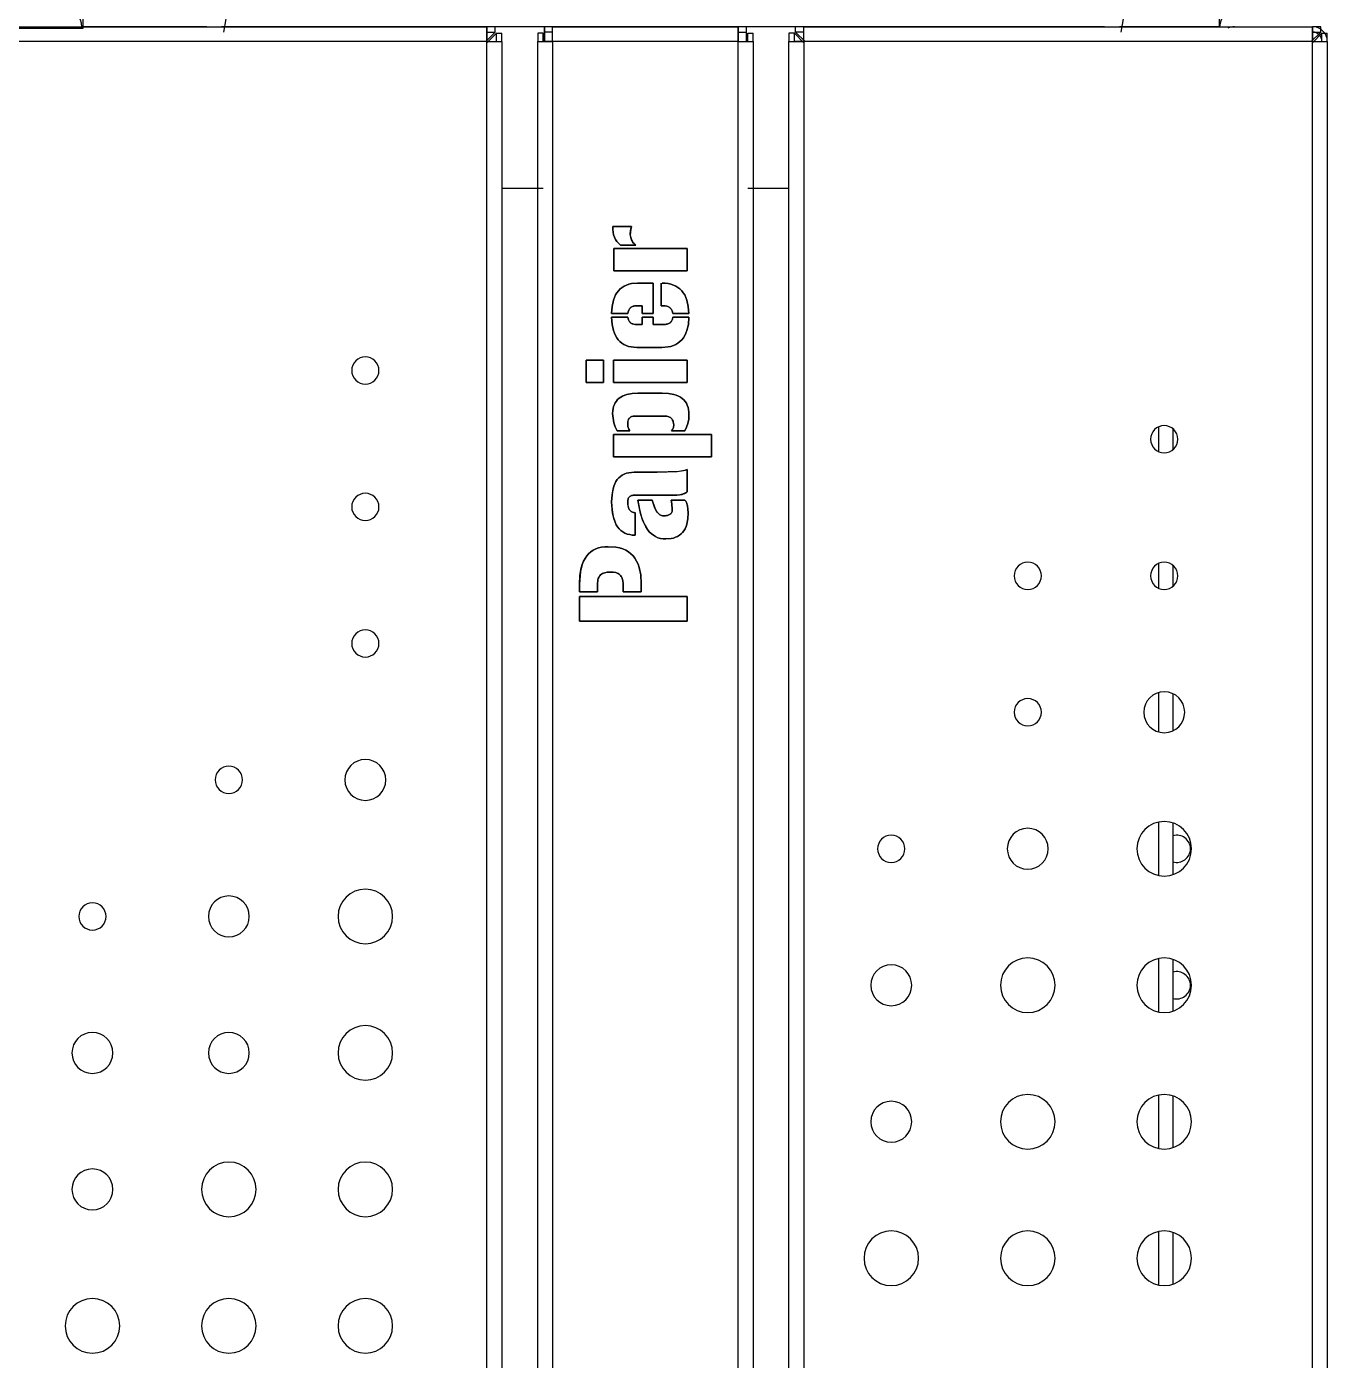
# Model space of a CAD drawing. Header units: millimetres. Extents: x 10366 to 18985, y 24538 to 29685.
# Drawn here: x 17598.2 to 17960.5, y 27730 to 28101.5 of the extents above; entities that cross this region are included whole.
import ezdxf

# ---------------------------------------------------------------- set-up
doc = ezdxf.new("R2010")
doc.units = ezdxf.units.MM
doc.header["$LTSCALE"] = 3
doc.layers.add('DomyÅ›lny', color=7, linetype='Continuous')

msp = doc.modelspace()

# ---------------------------------------------------------------- linework, layer by layer
at = {"layer": 'DomyÅ›lny'}
for p, q in [((17654.32, 28107.36), (17653.02, 28099.96)), ((17464.68, 28101.46), (17726.42, 28101.46)), ((17648.39, 28101.44), (17613.8, 28101.44)), ((17613.8, 28101.44), (17613.8, 28100.96)), ((17898.51, 28101.44), (17652.48, 28101.44)), ((17726.42, 28099.96), (17726.42, 28101.46)), ((17728.7, 28101.46), (17726.42, 28101.46)), ((17728.7, 28099.96), (17728.7, 28101.46)), ((17742.4, 28099.96), (17742.4, 28101.46)), ((17744.68, 28101.46), (17742.4, 28101.46)), ((17744.68, 28099.96), (17744.68, 28101.46)), ((17744.68, 28101.46), (17796.42, 28101.46)), ((17796.42, 28099.96), (17796.42, 28101.46)), ((17798.7, 28101.46), (17796.42, 28101.46)), ((17798.7, 28099.96), (17798.7, 28101.46)), ((17812.4, 28099.96), (17812.4, 28101.46)), ((17814.68, 28101.46), (17812.4, 28101.46)), ((17814.68, 28099.96), (17814.68, 28101.46)), ((17814.68, 28101.46), (17956.42, 28101.46)), ((17930.55, 28101.44), (17902.6, 28101.44)), ((17903.76, 28104.18), (17903.02, 28099.96)), ((17956.42, 28099.96), (17956.42, 28101.46)), ((17958.7, 28101.46), (17956.42, 28101.46)), ((17958.7, 28099.96), (17958.7, 28101.46)), ((17613.8, 28100.96), (17577.3, 28100.96)), ((17726.42, 28099.96), (17728.7, 28099.96)), ((17729.05, 28099.61), (17730.55, 28099.61)), ((17729.05, 28097.33), (17729.05, 28099.61)), ((17730.55, 28097.33), (17730.55, 28099.61)), ((17740.55, 28099.61), (17740.55, 28097.33)), ((17742.05, 28099.61), (17740.55, 28099.61)), ((17742.05, 28097.33), (17742.05, 28099.61)), ((17744.68, 28099.96), (17742.4, 28099.96)), ((17796.42, 28099.96), (17798.7, 28099.96)), ((17799.05, 28099.61), (17800.55, 28099.61)), ((17799.05, 28097.33), (17799.05, 28099.61)), ((17800.55, 28097.33), (17800.55, 28099.61)), ((17810.55, 28099.61), (17810.55, 28097.33)), ((17812.05, 28099.61), (17810.55, 28099.61)), ((17812.05, 28097.33), (17812.05, 28099.61)), ((17814.68, 28099.96), (17812.4, 28099.96)), ((17956.42, 28099.96), (17958.7, 28099.96)), ((17959.05, 28097.33), (17959.05, 28099.61)), ((17959.05, 28099.61), (17960.55, 28099.61)), ((17960.55, 28097.33), (17960.55, 28099.61)), ((17726.42, 28097.33), (17464.68, 28097.33)), ((17726.42, 27400.59), (17726.42, 28097.33)), ((17729.05, 28097.33), (17730.55, 28097.33)), ((17730.55, 28097.33), (17730.55, 27400.59)), ((17740.55, 27400.59), (17740.55, 28097.33)), ((17796.42, 28097.33), (17744.68, 28097.33)), ((17744.68, 28097.33), (17744.68, 27400.59)), ((17796.42, 27400.59), (17796.42, 28097.33)), ((17799.05, 28097.33), (17800.55, 28097.33)), ((17800.55, 28097.33), (17800.55, 27400.59)), ((17810.55, 27400.59), (17810.55, 28097.33)), ((17814.68, 28097.33), (17814.68, 27400.59)), ((17956.42, 28097.33), (17814.68, 28097.33)), ((17956.42, 27400.59), (17956.42, 28097.33)), ((17959.05, 28097.33), (17960.55, 28097.33)), ((17960.55, 28097.33), (17960.55, 27400.59)), ((17730.55, 28056.46), (17742.05, 28056.46)), ((17799.05, 28056.46), (17810.55, 28056.46)), ((17761.48, 28045.84), (17766.72, 28045.84)), ((17766.72, 28045.84), (17761.48, 28045.84)), ((17761.73, 28033.42), (17761.73, 28039.67)), ((17761.73, 28039.67), (17782.2, 28039.67)), ((17782.2, 28039.67), (17761.73, 28039.67)), ((17761.73, 28039.67), (17761.73, 28033.42)), ((17767.9, 28040.64), (17763.59, 28040.64)), ((17763.59, 28040.64), (17767.9, 28040.64)), ((17782.2, 28039.67), (17782.2, 28033.42)), ((17782.2, 28033.42), (17782.2, 28039.67)), ((17782.2, 28033.42), (17761.73, 28033.42)), ((17761.73, 28033.42), (17782.2, 28033.42)), ((17768.35, 28030.01), (17772.69, 28030.01)), ((17772.69, 28030.01), (17768.35, 28030.01)), ((17772.69, 28030.01), (17772.69, 28021.56)), ((17772.69, 28021.56), (17772.69, 28030.01)), ((17774.95, 28023.71), (17774.95, 28030.01)), ((17774.95, 28030.01), (17774.95, 28023.71)), ((17769.63, 28023.71), (17768.05, 28023.71)), ((17768.05, 28023.71), (17769.63, 28023.71)), ((17769.63, 28021.56), (17769.63, 28023.71)), ((17769.63, 28023.71), (17769.63, 28021.56)), ((17775.53, 28023.71), (17774.95, 28023.71)), ((17774.95, 28023.71), (17775.53, 28023.71)), ((17761.13, 28020.5), (17765.67, 28020.5)), ((17765.67, 28020.5), (17761.13, 28020.5)), ((17765.69, 28021.56), (17761.15, 28021.56)), ((17761.15, 28021.56), (17765.69, 28021.56)), ((17772.69, 28021.56), (17769.63, 28021.56)), ((17769.63, 28021.56), (17772.69, 28021.56)), ((17769.63, 28018.47), (17769.63, 28020.5)), ((17769.63, 28020.5), (17772.69, 28020.5)), ((17772.69, 28020.5), (17769.63, 28020.5)), ((17769.63, 28020.5), (17769.63, 28018.47)), ((17772.69, 28020.5), (17772.69, 28018.47)), ((17772.69, 28018.47), (17772.69, 28020.5)), ((17782.7, 28021.56), (17778.18, 28021.56)), ((17778.18, 28021.56), (17782.7, 28021.56)), ((17778.23, 28020.5), (17782.7, 28020.5)), ((17782.7, 28020.5), (17778.23, 28020.5)), ((17768.05, 28018.47), (17769.63, 28018.47)), ((17769.63, 28018.47), (17768.05, 28018.47)), ((17772.69, 28018.47), (17775.55, 28018.47)), ((17775.55, 28018.47), (17772.69, 28018.47)), ((17775.15, 28012.1), (17768.2, 28012.1)), ((17768.2, 28012.1), (17775.15, 28012.1)), ((17754.03, 28002.34), (17754.03, 28008.59)), ((17754.03, 28008.59), (17758.87, 28008.59)), ((17758.87, 28008.59), (17754.03, 28008.59)), ((17754.03, 28008.59), (17754.03, 28002.34)), ((17758.87, 28008.59), (17758.87, 28002.34)), ((17758.87, 28002.34), (17758.87, 28008.59)), ((17761.7, 28002.34), (17761.7, 28008.54)), ((17761.7, 28008.54), (17782.2, 28008.54)), ((17782.2, 28008.54), (17761.7, 28008.54)), ((17761.7, 28008.54), (17761.7, 28002.34)), ((17782.2, 28008.54), (17782.2, 28002.34)), ((17782.2, 28002.34), (17782.2, 28008.54)), ((17758.87, 28002.34), (17754.03, 28002.34)), ((17754.03, 28002.34), (17758.87, 28002.34)), ((17782.2, 28002.34), (17761.7, 28002.34)), ((17761.7, 28002.34), (17782.2, 28002.34)), ((17775.2, 27999.36), (17768.45, 27999.36)), ((17768.45, 27999.36), (17775.2, 27999.36)), ((17767.57, 27992.99), (17775.58, 27992.99)), ((17775.58, 27992.99), (17767.57, 27992.99)), ((17913.56, 27983.05), (17913.56, 27989.99)), ((17761.7, 27981.62), (17761.7, 27987.87)), ((17761.7, 27987.87), (17788.97, 27987.87)), ((17788.97, 27987.87), (17761.7, 27987.87)), ((17761.7, 27987.87), (17761.7, 27981.62)), ((17766.22, 27988.92), (17762.68, 27988.92)), ((17762.68, 27988.92), (17766.22, 27988.92)), ((17777.86, 27988.92), (17781.52, 27988.92)), ((17781.52, 27988.92), (17777.86, 27988.92)), ((17788.97, 27987.87), (17788.97, 27981.62)), ((17788.97, 27981.62), (17788.97, 27987.87)), ((17917.55, 27989.43), (17917.55, 27983.61)), ((17788.97, 27981.62), (17761.7, 27981.62)), ((17761.7, 27981.62), (17788.97, 27981.62)), ((17767.4, 27977.33), (17773.85, 27977.33)), ((17773.85, 27977.33), (17767.4, 27977.33)), ((17782.2, 27978.14), (17782.2, 27971.87)), ((17782.2, 27971.87), (17782.2, 27978.14)), ((17779.29, 27970.96), (17767.62, 27970.96)), ((17767.62, 27970.96), (17779.29, 27970.96)), ((17768.48, 27969.61), (17772.44, 27969.61)), ((17772.44, 27969.61), (17768.48, 27969.61)), ((17777.73, 27969.61), (17781.57, 27969.61)), ((17781.57, 27969.61), (17777.73, 27969.61)), ((17767.7, 27966.07), (17767.7, 27959.83)), ((17767.7, 27959.83), (17767.7, 27966.07)), ((17913.56, 27945.02), (17913.56, 27951.97)), ((17917.55, 27951.41), (17917.55, 27945.58)), ((17752.2, 27944), (17752.2, 27946.13)), ((17752.2, 27946.13), (17752.2, 27944)), ((17757.21, 27946.31), (17757.21, 27944)), ((17757.21, 27944), (17757.21, 27946.31)), ((17764.36, 27944), (17764.36, 27946.36)), ((17764.36, 27946.36), (17764.36, 27944)), ((17769.38, 27946.33), (17769.38, 27944)), ((17769.38, 27944), (17769.38, 27946.33)), ((17757.21, 27944), (17752.2, 27944)), ((17752.2, 27944), (17757.21, 27944)), ((17752.2, 27935.85), (17752.2, 27942.72)), ((17752.2, 27942.72), (17782.2, 27942.72)), ((17782.2, 27942.72), (17752.2, 27942.72)), ((17752.2, 27942.72), (17752.2, 27935.85)), ((17769.38, 27944), (17764.36, 27944)), ((17764.36, 27944), (17769.38, 27944)), ((17782.2, 27942.72), (17782.2, 27935.85)), ((17782.2, 27935.85), (17782.2, 27942.72)), ((17782.2, 27935.85), (17752.2, 27935.85)), ((17752.2, 27935.85), (17782.2, 27935.85)), ((17913.56, 27904.99), (17913.56, 27915.96)), ((17917.55, 27915.63), (17917.55, 27905.32)), ((17913.56, 27865.01), (17913.56, 27879.9)), ((17917.55, 27879.65), (17917.55, 27865.25)), ((17913.56, 27826.98), (17913.56, 27841.88)), ((17917.55, 27841.63), (17917.55, 27827.23)), ((17913.56, 27788.96), (17913.56, 27803.85)), ((17917.55, 27803.61), (17917.55, 27789.21)), ((17913.56, 27750.94), (17913.56, 27765.83)), ((17917.55, 27765.59), (17917.55, 27751.18))]:
    msp.add_line(p, q, dxfattribs=at)
for points in [[(17613.8, 28106.46, 0), (17613.8, 28106.46, 0), (17613.8, 28106.46, 0), (17613.8, 28106.46, 0), (17613.8, 28106.46, 0), (17613.8, 28106.46, 0), (17613.8, 28106.46, 0), (17613.8, 28106.46, 0), (17613.8, 28106.46, 0), (17613.8, 28106.46, 0), (17613.8, 28106.46, 0), (17613.8, 28106.46, 0), (17613.8, 28106.46, 0), (17613.8, 28106.46, 0), (17613.8, 28106.43, 0), (17613.8, 28106.32, 0), (17613.8, 28105.85, 0), (17613.8, 28101.44, 0)], [(17930.55, 28101.44, 0), (17930.55, 28106.46, 0)], [(17726.42, 28101.46, 0), (17726.42, 28101.46, 0), (17726.42, 28101.46, 0), (17726.42, 28101.46, 0), (17726.42, 28101.46, 0), (17726.42, 28101.46, 0), (17726.42, 28101.46, 0), (17726.42, 28101.46, 0), (17726.42, 28101.46, 0), (17726.42, 28101.46, 0), (17726.42, 28101.46, 0), (17726.42, 28101.46, 0), (17726.42, 28101.46, 0), (17726.42, 28101.46, 0), (17726.42, 28101.43, 0), (17726.42, 28101.33, 0), (17726.42, 28100.29, 0), (17726.42, 28097.33, 0)], [(17742.4, 28101.46, 0), (17742.4, 28101.46, 0), (17742.4, 28101.46, 0), (17742.4, 28101.46, 0), (17742.4, 28101.46, 0), (17742.4, 28101.46, 0), (17742.4, 28101.46, 0), (17742.4, 28101.46, 0), (17742.4, 28101.46, 0), (17742.4, 28101.46, 0), (17742.4, 28101.46, 0), (17742.4, 28101.46, 0), (17742.4, 28101.46, 0), (17742.4, 28101.46, 0), (17742.4, 28101.44, 0), (17742.4, 28101.34, 0), (17742.4, 28100.95, 0), (17742.4, 28097.33, 0)], [(17744.68, 28097.33, 0), (17744.68, 28101.46, 0)], [(17796.42, 28101.46, 0), (17796.42, 28101.46, 0), (17796.42, 28101.46, 0), (17796.42, 28101.46, 0), (17796.42, 28101.46, 0), (17796.42, 28101.46, 0), (17796.42, 28101.46, 0), (17796.42, 28101.46, 0), (17796.42, 28101.46, 0), (17796.42, 28101.46, 0), (17796.42, 28101.46, 0), (17796.42, 28101.46, 0), (17796.42, 28101.46, 0), (17796.42, 28101.46, 0), (17796.42, 28101.43, 0), (17796.42, 28101.33, 0), (17796.42, 28100.29, 0), (17796.42, 28097.33, 0)], [(17798.7, 28097.33, 0), (17798.7, 28101.46, 0)], [(17814.68, 28097.33, 0), (17814.68, 28101.46, 0)], [(17956.42, 28101.46, 0), (17956.42, 28101.46, 0), (17956.42, 28101.46, 0), (17956.42, 28101.46, 0), (17956.42, 28101.46, 0), (17956.42, 28101.46, 0), (17956.42, 28101.46, 0), (17956.42, 28101.46, 0), (17956.42, 28101.46, 0), (17956.42, 28101.46, 0), (17956.42, 28101.46, 0), (17956.42, 28101.46, 0), (17956.42, 28101.46, 0), (17956.42, 28101.46, 0), (17956.42, 28101.43, 0), (17956.42, 28101.33, 0), (17956.42, 28100.29, 0), (17956.42, 28097.33, 0)], [(17726.07, 28097.33, 0), (17728.7, 28099.96, 0)], [(17726.42, 28097.33, 0), (17726.42, 28099.96, 0)], [(17726.42, 28096.98, 0), (17729.05, 28099.61, 0)], [(17742.4, 28097.33, 0), (17742.4, 28099.96, 0)], [(17744.68, 28097.33, 0), (17744.68, 28099.96, 0)], [(17796.42, 28097.33, 0), (17796.42, 28099.96, 0)], [(17798.7, 28097.33, 0), (17798.7, 28099.96, 0)], [(17814.68, 28096.98, 0), (17812.05, 28099.61, 0)], [(17815.03, 28097.33, 0), (17812.4, 28099.96, 0)], [(17814.68, 28097.33, 0), (17814.68, 28099.96, 0)], [(17956.07, 28097.33, 0), (17958.7, 28099.96, 0)], [(17956.42, 28097.33, 0), (17956.42, 28099.96, 0)], [(17956.42, 28096.98, 0), (17959.05, 28099.61, 0)], [(17956.42, 28096.98, 0), (17959.05, 28099.61, 0)], [(17726.42, 28097.33, 0), (17730.55, 28097.33, 0)], [(17726.42, 28097.33, 0), (17729.05, 28097.33, 0)], [(17740.55, 28097.33, 0), (17740.55, 28097.33, 0), (17740.55, 28097.33, 0), (17740.55, 28097.33, 0), (17740.55, 28097.33, 0), (17740.55, 28097.33, 0), (17740.55, 28097.33, 0), (17740.55, 28097.33, 0), (17740.55, 28097.33, 0), (17740.55, 28097.33, 0), (17740.55, 28097.33, 0), (17740.55, 28097.33, 0), (17740.56, 28097.33, 0), (17740.58, 28097.33, 0), (17740.67, 28097.33, 0), (17741.06, 28097.33, 0), (17744.68, 28097.33, 0)], [(17744.68, 28097.33, 0), (17742.05, 28097.33, 0)], [(17796.42, 28097.33, 0), (17800.55, 28097.33, 0)], [(17796.42, 28097.33, 0), (17799.05, 28097.33, 0)], [(17810.55, 28097.33, 0), (17810.55, 28097.33, 0), (17810.55, 28097.33, 0), (17810.55, 28097.33, 0), (17810.55, 28097.33, 0), (17810.55, 28097.33, 0), (17810.55, 28097.33, 0), (17810.55, 28097.33, 0), (17810.55, 28097.33, 0), (17810.55, 28097.33, 0), (17810.55, 28097.33, 0), (17810.55, 28097.33, 0), (17810.56, 28097.33, 0), (17810.58, 28097.33, 0), (17810.67, 28097.33, 0), (17811.06, 28097.33, 0), (17814.68, 28097.33, 0)], [(17814.68, 28097.33, 0), (17812.05, 28097.33, 0)], [(17956.42, 28097.33, 0), (17960.55, 28097.33, 0)], [(17956.42, 28097.33, 0), (17959.05, 28097.33, 0)], [(17763.59, 28040.64, 0), (17763.06, 28041.11, 0), (17762.61, 28041.63, 0), (17762.23, 28042.2, 0), (17761.93, 28042.82, 0), (17761.7, 28043.5, 0), (17761.55, 28044.22, 0), (17761.48, 28045, 0), (17761.48, 28045.84, 0)], [(17761.48, 28045.84, 0), (17761.48, 28045, 0), (17761.55, 28044.22, 0), (17761.7, 28043.5, 0), (17761.93, 28042.82, 0), (17762.23, 28042.2, 0), (17762.61, 28041.63, 0), (17763.06, 28041.11, 0), (17763.59, 28040.64, 0)], [(17767.9, 28040.64, 0), (17767.64, 28040.84, 0), (17767.41, 28041.05, 0), (17767.19, 28041.28, 0), (17767, 28041.53, 0), (17766.84, 28041.8, 0), (17766.69, 28042.09, 0), (17766.47, 28042.73, 0), (17766.4, 28043.07, 0), (17766.34, 28043.8, 0), (17766.4, 28044.58, 0), (17766.53, 28045.19, 0), (17766.72, 28045.84, 0)], [(17766.72, 28045.84, 0), (17766.48, 28044.98, 0), (17766.36, 28044.18, 0), (17766.35, 28043.43, 0), (17766.4, 28043.07, 0), (17766.47, 28042.73, 0), (17766.69, 28042.09, 0), (17766.84, 28041.8, 0), (17767, 28041.53, 0), (17767.19, 28041.28, 0), (17767.41, 28041.05, 0), (17767.64, 28040.84, 0), (17767.9, 28040.64, 0)], [(17761.15, 28021.56, 0), (17761.31, 28023.54, 0), (17761.68, 28025.26, 0), (17761.94, 28026.02, 0), (17762.26, 28026.72, 0), (17762.63, 28027.35, 0), (17763.05, 28027.91, 0), (17763.53, 28028.4, 0), (17764.06, 28028.83, 0), (17764.64, 28029.19, 0), (17765.28, 28029.49, 0), (17765.97, 28029.72, 0), (17766.71, 28029.88, 0), (17767.5, 28029.98, 0), (17768.35, 28030.01, 0)], [(17768.35, 28030.01, 0), (17766.71, 28029.88, 0), (17765.97, 28029.72, 0), (17765.28, 28029.49, 0), (17764.64, 28029.19, 0), (17764.06, 28028.83, 0), (17763.53, 28028.4, 0), (17763.05, 28027.91, 0), (17762.63, 28027.35, 0), (17762.26, 28026.72, 0), (17761.94, 28026.02, 0), (17761.68, 28025.26, 0), (17761.31, 28023.54, 0), (17761.15, 28021.56, 0)], [(17775.22, 28030.01, 0), (17776.91, 28029.89, 0), (17777.67, 28029.73, 0), (17778.37, 28029.5, 0), (17779.03, 28029.21, 0), (17779.63, 28028.84, 0), (17780.17, 28028.42, 0), (17780.67, 28027.92, 0), (17781.11, 28027.36, 0), (17781.5, 28026.73, 0), (17781.83, 28026.04, 0), (17782.11, 28025.27, 0), (17782.51, 28023.55, 0), (17782.7, 28021.56, 0)], [(17782.7, 28021.56, 0), (17782.51, 28023.55, 0), (17782.11, 28025.27, 0), (17781.83, 28026.04, 0), (17781.5, 28026.73, 0), (17781.11, 28027.36, 0), (17780.67, 28027.92, 0), (17780.17, 28028.42, 0), (17779.63, 28028.84, 0), (17779.03, 28029.21, 0), (17778.37, 28029.5, 0), (17777.67, 28029.73, 0), (17776.91, 28029.89, 0), (17776.09, 28029.98, 0), (17775.22, 28030.01, 0)], [(17768.05, 28023.71, 0), (17767.55, 28023.69, 0), (17767.33, 28023.65, 0), (17767.11, 28023.6, 0), (17766.92, 28023.52, 0), (17766.73, 28023.43, 0), (17766.56, 28023.32, 0), (17766.41, 28023.2, 0), (17766.27, 28023.06, 0), (17766.14, 28022.89, 0), (17766.03, 28022.72, 0), (17765.93, 28022.52, 0), (17765.78, 28022.07, 0), (17765.69, 28021.56, 0)], [(17765.69, 28021.56, 0), (17765.78, 28022.07, 0), (17765.93, 28022.52, 0), (17766.03, 28022.72, 0), (17766.14, 28022.89, 0), (17766.27, 28023.06, 0), (17766.41, 28023.2, 0), (17766.56, 28023.32, 0), (17766.73, 28023.43, 0), (17766.92, 28023.52, 0), (17767.11, 28023.6, 0), (17767.33, 28023.65, 0), (17767.55, 28023.69, 0), (17768.05, 28023.71, 0)], [(17778.18, 28021.56, 0), (17778.07, 28022.06, 0), (17777.99, 28022.29, 0), (17777.9, 28022.5, 0), (17777.78, 28022.69, 0), (17777.66, 28022.87, 0), (17777.52, 28023.03, 0), (17777.36, 28023.17, 0), (17777.18, 28023.3, 0), (17776.99, 28023.41, 0), (17776.79, 28023.5, 0), (17776.57, 28023.58, 0), (17776.08, 28023.68, 0), (17775.53, 28023.71, 0)], [(17775.53, 28023.71, 0), (17776.08, 28023.68, 0), (17776.57, 28023.58, 0), (17776.79, 28023.5, 0), (17776.99, 28023.41, 0), (17777.18, 28023.3, 0), (17777.36, 28023.17, 0), (17777.52, 28023.03, 0), (17777.66, 28022.87, 0), (17777.78, 28022.69, 0), (17777.9, 28022.5, 0), (17777.99, 28022.29, 0), (17778.07, 28022.06, 0), (17778.18, 28021.56, 0)], [(17768.2, 28012.1, 0), (17766.59, 28012.24, 0), (17765.86, 28012.41, 0), (17765.18, 28012.64, 0), (17764.56, 28012.94, 0), (17763.98, 28013.3, 0), (17763.46, 28013.73, 0), (17763, 28014.23, 0), (17762.58, 28014.78, 0), (17762.22, 28015.41, 0), (17761.9, 28016.09, 0), (17761.65, 28016.84, 0), (17761.28, 28018.54, 0), (17761.13, 28020.5, 0)], [(17761.13, 28020.5, 0), (17761.28, 28018.54, 0), (17761.65, 28016.84, 0), (17761.9, 28016.09, 0), (17762.22, 28015.41, 0), (17762.58, 28014.78, 0), (17763, 28014.23, 0), (17763.46, 28013.73, 0), (17763.98, 28013.3, 0), (17764.56, 28012.94, 0), (17765.18, 28012.64, 0), (17765.86, 28012.41, 0), (17766.59, 28012.24, 0), (17767.37, 28012.14, 0), (17768.2, 28012.1, 0)], [(17765.67, 28020.5, 0), (17765.75, 28020.05, 0), (17765.82, 28019.84, 0), (17765.9, 28019.65, 0), (17766, 28019.47, 0), (17766.11, 28019.31, 0), (17766.24, 28019.16, 0), (17766.38, 28019.03, 0), (17766.53, 28018.91, 0), (17766.7, 28018.8, 0), (17766.89, 28018.71, 0), (17767.31, 28018.57, 0), (17767.66, 28018.51, 0), (17768.05, 28018.47, 0)], [(17768.05, 28018.47, 0), (17767.54, 28018.52, 0), (17767.09, 28018.64, 0), (17766.89, 28018.71, 0), (17766.7, 28018.8, 0), (17766.53, 28018.91, 0), (17766.38, 28019.03, 0), (17766.24, 28019.16, 0), (17766.11, 28019.31, 0), (17766, 28019.47, 0), (17765.9, 28019.65, 0), (17765.82, 28019.84, 0), (17765.75, 28020.05, 0), (17765.67, 28020.5, 0)], [(17782.7, 28020.5, 0), (17782.53, 28018.54, 0), (17782.13, 28016.84, 0), (17781.85, 28016.08, 0), (17781.52, 28015.39, 0), (17781.13, 28014.77, 0), (17780.69, 28014.21, 0), (17780.19, 28013.72, 0), (17779.63, 28013.29, 0), (17779.02, 28012.93, 0), (17778.36, 28012.63, 0), (17777.64, 28012.4, 0), (17776.86, 28012.24, 0), (17775.15, 28012.1, 0)], [(17775.15, 28012.1, 0), (17776.86, 28012.24, 0), (17777.64, 28012.4, 0), (17778.36, 28012.63, 0), (17779.02, 28012.93, 0), (17779.63, 28013.29, 0), (17780.19, 28013.72, 0), (17780.69, 28014.21, 0), (17781.13, 28014.77, 0), (17781.52, 28015.39, 0), (17781.85, 28016.08, 0), (17782.13, 28016.84, 0), (17782.53, 28018.54, 0), (17782.7, 28020.5, 0)], [(17775.55, 28018.47, 0), (17776.11, 28018.51, 0), (17776.61, 28018.61, 0), (17776.84, 28018.68, 0), (17777.05, 28018.77, 0), (17777.24, 28018.87, 0), (17777.41, 28018.99, 0), (17777.57, 28019.13, 0), (17777.72, 28019.28, 0), (17777.84, 28019.44, 0), (17777.95, 28019.62, 0), (17778.05, 28019.82, 0), (17778.13, 28020.03, 0), (17778.23, 28020.5, 0)], [(17778.23, 28020.5, 0), (17778.13, 28020.03, 0), (17778.05, 28019.82, 0), (17777.95, 28019.62, 0), (17777.84, 28019.44, 0), (17777.72, 28019.28, 0), (17777.57, 28019.13, 0), (17777.41, 28018.99, 0), (17777.24, 28018.87, 0), (17777.05, 28018.77, 0), (17776.84, 28018.68, 0), (17776.37, 28018.55, 0), (17775.98, 28018.49, 0), (17775.55, 28018.47, 0)], [(17768.45, 27999.36, 0), (17766.83, 27999.27, 0), (17765.42, 27999.02, 0), (17764.79, 27998.82, 0), (17764.22, 27998.58, 0), (17763.7, 27998.29, 0), (17763.23, 27997.96, 0), (17762.82, 27997.59, 0), (17762.46, 27997.17, 0), (17762.16, 27996.71, 0), (17761.91, 27996.21, 0), (17761.71, 27995.66, 0), (17761.56, 27995.06, 0), (17761.47, 27994.42, 0), (17761.43, 27993.74, 0)], [(17761.43, 27993.74, 0), (17761.56, 27995.06, 0), (17761.71, 27995.66, 0), (17761.91, 27996.21, 0), (17762.16, 27996.71, 0), (17762.46, 27997.17, 0), (17762.82, 27997.59, 0), (17763.23, 27997.96, 0), (17763.7, 27998.29, 0), (17764.22, 27998.58, 0), (17764.79, 27998.82, 0), (17765.42, 27999.02, 0), (17766.83, 27999.27, 0), (17768.45, 27999.36, 0)], [(17782.67, 27993.36, 0), (17782.65, 27994.09, 0), (17782.57, 27994.78, 0), (17782.43, 27995.41, 0), (17782.23, 27996, 0), (17781.97, 27996.54, 0), (17781.65, 27997.04, 0), (17781.27, 27997.48, 0), (17780.83, 27997.88, 0), (17780.33, 27998.23, 0), (17779.78, 27998.54, 0), (17779.16, 27998.79, 0), (17778.49, 27999, 0), (17776.96, 27999.27, 0), (17775.2, 27999.36, 0)], [(17775.2, 27999.36, 0), (17776.96, 27999.27, 0), (17778.49, 27999, 0), (17779.16, 27998.79, 0), (17779.78, 27998.54, 0), (17780.33, 27998.23, 0), (17780.83, 27997.88, 0), (17781.27, 27997.48, 0), (17781.65, 27997.04, 0), (17781.97, 27996.54, 0), (17782.23, 27996, 0), (17782.43, 27995.41, 0), (17782.57, 27994.78, 0), (17782.65, 27994.09, 0), (17782.67, 27993.36, 0)], [(17761.43, 27993.74, 0), (17761.53, 27992.39, 0), (17761.77, 27991.14, 0), (17762.15, 27989.99, 0), (17762.68, 27988.92, 0)], [(17762.68, 27988.92, 0), (17762.15, 27989.99, 0), (17761.77, 27991.14, 0), (17761.53, 27992.39, 0), (17761.43, 27993.74, 0)], [(17765.62, 27990.8, 0), (17765.64, 27991.3, 0), (17765.73, 27991.74, 0), (17765.8, 27991.93, 0), (17765.88, 27992.11, 0), (17765.98, 27992.27, 0), (17766.09, 27992.42, 0), (17766.22, 27992.54, 0), (17766.37, 27992.66, 0), (17766.53, 27992.75, 0), (17766.71, 27992.83, 0), (17766.9, 27992.89, 0), (17767.11, 27992.94, 0), (17767.57, 27992.99, 0)], [(17767.57, 27992.99, 0), (17767.11, 27992.94, 0), (17766.9, 27992.89, 0), (17766.71, 27992.83, 0), (17766.53, 27992.75, 0), (17766.37, 27992.66, 0), (17766.22, 27992.54, 0), (17766.09, 27992.42, 0), (17765.98, 27992.27, 0), (17765.88, 27992.11, 0), (17765.8, 27991.93, 0), (17765.73, 27991.74, 0), (17765.68, 27991.53, 0), (17765.64, 27991.3, 0), (17765.62, 27990.8, 0)], [(17766.22, 27988.92, 0), (17765.94, 27989.36, 0), (17765.83, 27989.59, 0), (17765.74, 27989.82, 0), (17765.68, 27990.06, 0), (17765.64, 27990.3, 0), (17765.62, 27990.55, 0), (17765.62, 27990.8, 0)], [(17765.62, 27990.8, 0), (17765.62, 27990.55, 0), (17765.64, 27990.3, 0), (17765.68, 27990.06, 0), (17765.74, 27989.82, 0), (17765.83, 27989.59, 0), (17765.94, 27989.36, 0), (17766.22, 27988.92, 0)], [(17775.58, 27992.99, 0), (17776.24, 27992.98, 0), (17776.54, 27992.94, 0), (17776.82, 27992.88, 0), (17777.07, 27992.8, 0), (17777.31, 27992.7, 0), (17777.52, 27992.57, 0), (17777.71, 27992.42, 0), (17777.88, 27992.25, 0), (17778.02, 27992.06, 0), (17778.15, 27991.84, 0), (17778.25, 27991.6, 0), (17778.33, 27991.34, 0), (17778.39, 27991.06, 0), (17778.44, 27990.43, 0)], [(17778.44, 27990.43, 0), (17778.39, 27991.06, 0), (17778.33, 27991.34, 0), (17778.25, 27991.6, 0), (17778.15, 27991.84, 0), (17778.02, 27992.06, 0), (17777.88, 27992.25, 0), (17777.71, 27992.42, 0), (17777.52, 27992.57, 0), (17777.31, 27992.7, 0), (17777.07, 27992.8, 0), (17776.82, 27992.88, 0), (17776.54, 27992.94, 0), (17776.24, 27992.98, 0), (17775.58, 27992.99, 0)], [(17778.44, 27990.43, 0), (17778.43, 27990.23, 0), (17778.4, 27990.04, 0), (17778.35, 27989.85, 0), (17778.29, 27989.66, 0), (17778.11, 27989.29, 0), (17777.86, 27988.92, 0)], [(17777.86, 27988.92, 0), (17778.11, 27989.29, 0), (17778.29, 27989.66, 0), (17778.35, 27989.85, 0), (17778.4, 27990.04, 0), (17778.43, 27990.23, 0), (17778.44, 27990.43, 0)], [(17781.52, 27988.92, 0), (17782.03, 27989.88, 0), (17782.4, 27990.94, 0), (17782.61, 27992.1, 0), (17782.67, 27993.36, 0)], [(17782.67, 27993.36, 0), (17782.61, 27992.1, 0), (17782.4, 27990.94, 0), (17782.03, 27989.88, 0), (17781.52, 27988.92, 0)], [(17761.15, 27969.06, 0), (17761.26, 27971.01, 0), (17761.55, 27972.71, 0), (17761.77, 27973.45, 0), (17762.04, 27974.14, 0), (17762.36, 27974.75, 0), (17762.73, 27975.3, 0), (17763.14, 27975.79, 0), (17763.6, 27976.2, 0), (17764.12, 27976.56, 0), (17764.68, 27976.84, 0), (17765.28, 27977.07, 0), (17765.94, 27977.22, 0), (17766.65, 27977.31, 0), (17767.4, 27977.33, 0)], [(17767.4, 27977.33, 0), (17766.65, 27977.31, 0), (17765.94, 27977.22, 0), (17765.28, 27977.07, 0), (17764.68, 27976.84, 0), (17764.12, 27976.56, 0), (17763.6, 27976.2, 0), (17763.14, 27975.79, 0), (17762.73, 27975.3, 0), (17762.36, 27974.75, 0), (17762.04, 27974.14, 0), (17761.77, 27973.45, 0), (17761.38, 27971.89, 0), (17761.15, 27969.06, 0)], [(17773.85, 27977.33, 0), (17779.39, 27977.53, 0), (17781.14, 27977.79, 0), (17781.75, 27977.95, 0), (17782, 27978.04, 0), (17782.2, 27978.14, 0)], [(17782.2, 27978.14, 0), (17782, 27978.04, 0), (17781.47, 27977.86, 0), (17779.9, 27977.59, 0), (17773.85, 27977.33, 0)], [(17782.2, 27971.87, 0), (17781.56, 27971.47, 0), (17780.87, 27971.19, 0), (17780.11, 27971.02, 0), (17779.29, 27970.96, 0)], [(17779.29, 27970.96, 0), (17780.06, 27971.01, 0), (17780.82, 27971.17, 0), (17781.19, 27971.3, 0), (17781.54, 27971.46, 0), (17781.88, 27971.65, 0), (17782.2, 27971.87, 0)], [(17767.7, 27959.83, 0), (17766.91, 27959.86, 0), (17766.18, 27959.96, 0), (17765.49, 27960.13, 0), (17764.85, 27960.38, 0), (17764.27, 27960.71, 0), (17763.73, 27961.1, 0), (17763.25, 27961.57, 0), (17762.81, 27962.11, 0), (17762.43, 27962.72, 0), (17762.1, 27963.41, 0), (17761.81, 27964.17, 0), (17761.4, 27965.9, 0), (17761.15, 27969.06, 0)], [(17761.15, 27969.06, 0), (17761.27, 27966.88, 0), (17761.58, 27965, 0), (17762.1, 27963.41, 0), (17762.43, 27962.72, 0), (17762.81, 27962.11, 0), (17763.25, 27961.57, 0), (17763.73, 27961.1, 0), (17764.27, 27960.71, 0), (17764.85, 27960.38, 0), (17765.49, 27960.13, 0), (17766.18, 27959.96, 0), (17766.91, 27959.86, 0), (17767.7, 27959.83, 0)], [(17767.62, 27970.96, 0), (17767.14, 27970.95, 0), (17766.92, 27970.91, 0), (17766.72, 27970.86, 0), (17766.54, 27970.79, 0), (17766.37, 27970.7, 0), (17766.22, 27970.6, 0), (17766.09, 27970.47, 0), (17765.97, 27970.33, 0), (17765.87, 27970.17, 0), (17765.79, 27970, 0), (17765.73, 27969.81, 0), (17765.68, 27969.59, 0), (17765.65, 27969.37, 0), (17765.64, 27968.86, 0)], [(17765.64, 27968.86, 0), (17765.65, 27969.37, 0), (17765.68, 27969.59, 0), (17765.73, 27969.81, 0), (17765.79, 27970, 0), (17765.87, 27970.17, 0), (17765.97, 27970.33, 0), (17766.09, 27970.47, 0), (17766.22, 27970.6, 0), (17766.37, 27970.7, 0), (17766.54, 27970.79, 0), (17766.72, 27970.86, 0), (17766.92, 27970.91, 0), (17767.14, 27970.95, 0), (17767.62, 27970.96, 0)], [(17765.64, 27968.86, 0), (17765.67, 27968.23, 0), (17765.77, 27967.68, 0), (17765.84, 27967.44, 0), (17765.93, 27967.22, 0), (17766.04, 27967.01, 0), (17766.16, 27966.83, 0), (17766.29, 27966.67, 0), (17766.45, 27966.52, 0), (17766.62, 27966.4, 0), (17766.8, 27966.29, 0), (17767, 27966.21, 0), (17767.22, 27966.14, 0), (17767.45, 27966.1, 0), (17767.7, 27966.07, 0)], [(17767.7, 27966.07, 0), (17767.45, 27966.1, 0), (17767.22, 27966.14, 0), (17767, 27966.21, 0), (17766.8, 27966.29, 0), (17766.62, 27966.4, 0), (17766.45, 27966.52, 0), (17766.29, 27966.67, 0), (17766.16, 27966.83, 0), (17766.04, 27967.01, 0), (17765.93, 27967.22, 0), (17765.84, 27967.44, 0), (17765.72, 27967.95, 0), (17765.66, 27968.38, 0), (17765.64, 27968.86, 0)], [(17776.23, 27958.77, 0), (17775.46, 27958.8, 0), (17774.73, 27958.91, 0), (17774.04, 27959.11, 0), (17773.38, 27959.4, 0), (17772.77, 27959.78, 0), (17772.19, 27960.24, 0), (17771.65, 27960.78, 0), (17771.14, 27961.42, 0), (17770.68, 27962.14, 0), (17769.86, 27963.84, 0), (17769.19, 27965.89, 0), (17768.48, 27969.61, 0)], [(17768.48, 27969.61, 0), (17768.92, 27967.04, 0), (17769.51, 27964.82, 0), (17770.25, 27962.95, 0), (17771.14, 27961.42, 0), (17771.65, 27960.78, 0), (17772.19, 27960.24, 0), (17772.77, 27959.78, 0), (17773.38, 27959.4, 0), (17774.04, 27959.11, 0), (17774.73, 27958.91, 0), (17775.46, 27958.8, 0), (17776.23, 27958.77, 0)], [(17772.44, 27969.61, 0), (17773.05, 27967.72, 0), (17773.4, 27966.97, 0), (17773.77, 27966.35, 0), (17774.17, 27965.86, 0), (17774.38, 27965.67, 0), (17774.6, 27965.5, 0), (17774.83, 27965.37, 0), (17775.06, 27965.27, 0), (17775.3, 27965.2, 0), (17775.55, 27965.17, 0)], [(17775.55, 27965.17, 0), (17775.3, 27965.2, 0), (17775.06, 27965.27, 0), (17774.83, 27965.37, 0), (17774.6, 27965.5, 0), (17774.38, 27965.67, 0), (17774.17, 27965.86, 0), (17773.97, 27966.09, 0), (17773.58, 27966.65, 0), (17773.22, 27967.33, 0), (17772.89, 27968.14, 0), (17772.44, 27969.61, 0)], [(17778.03, 27967.05, 0), (17777.96, 27968.48, 0), (17777.86, 27969.08, 0), (17777.73, 27969.61, 0)], [(17777.73, 27969.61, 0), (17777.86, 27969.08, 0), (17777.96, 27968.48, 0), (17778.03, 27967.05, 0)], [(17781.57, 27969.61, 0), (17781.78, 27969.26, 0), (17781.97, 27968.88, 0), (17782.25, 27968.03, 0), (17782.42, 27967.08, 0), (17782.47, 27966.02, 0)], [(17782.47, 27966.02, 0), (17782.42, 27967.08, 0), (17782.25, 27968.03, 0), (17781.97, 27968.88, 0), (17781.78, 27969.26, 0), (17781.57, 27969.61, 0)], [(17775.55, 27965.17, 0), (17776.15, 27965.21, 0), (17776.67, 27965.3, 0), (17777.1, 27965.46, 0), (17777.29, 27965.55, 0), (17777.45, 27965.66, 0), (17777.6, 27965.79, 0), (17777.72, 27965.93, 0), (17777.82, 27966.08, 0), (17777.91, 27966.25, 0), (17777.97, 27966.43, 0), (17778.01, 27966.62, 0), (17778.03, 27966.83, 0), (17778.03, 27967.05, 0)], [(17778.03, 27967.05, 0), (17778.03, 27966.83, 0), (17778.01, 27966.62, 0), (17777.97, 27966.43, 0), (17777.91, 27966.25, 0), (17777.82, 27966.08, 0), (17777.72, 27965.93, 0), (17777.6, 27965.79, 0), (17777.45, 27965.66, 0), (17777.29, 27965.55, 0), (17777.1, 27965.46, 0), (17776.89, 27965.37, 0), (17776.42, 27965.25, 0), (17775.55, 27965.17, 0)], [(17782.47, 27966.02, 0), (17782.38, 27964.32, 0), (17782.09, 27962.84, 0), (17781.87, 27962.19, 0), (17781.61, 27961.59, 0), (17781.29, 27961.05, 0), (17780.93, 27960.57, 0), (17780.51, 27960.15, 0), (17780.05, 27959.78, 0), (17779.53, 27959.47, 0), (17778.97, 27959.22, 0), (17778.36, 27959.02, 0), (17777.7, 27958.88, 0), (17776.23, 27958.77, 0)], [(17776.23, 27958.77, 0), (17777.7, 27958.88, 0), (17778.36, 27959.02, 0), (17778.97, 27959.22, 0), (17779.53, 27959.47, 0), (17780.05, 27959.78, 0), (17780.51, 27960.15, 0), (17780.93, 27960.57, 0), (17781.29, 27961.05, 0), (17781.61, 27961.59, 0), (17781.87, 27962.19, 0), (17782.09, 27962.84, 0), (17782.38, 27964.32, 0), (17782.47, 27966.02, 0)], [(17752.2, 27946.13, 0), (17752.32, 27948.6, 0), (17752.7, 27950.74, 0), (17752.98, 27951.68, 0), (17753.32, 27952.54, 0), (17753.73, 27953.32, 0), (17754.2, 27954.02, 0), (17754.73, 27954.63, 0), (17755.32, 27955.16, 0), (17755.98, 27955.61, 0), (17756.7, 27955.98, 0), (17757.48, 27956.26, 0), (17758.32, 27956.46, 0), (17759.23, 27956.58, 0), (17760.2, 27956.61, 0)], [(17760.2, 27956.61, 0), (17759.23, 27956.58, 0), (17758.32, 27956.46, 0), (17757.48, 27956.26, 0), (17756.7, 27955.98, 0), (17755.98, 27955.61, 0), (17755.32, 27955.16, 0), (17754.73, 27954.63, 0), (17754.2, 27954.02, 0), (17753.73, 27953.32, 0), (17753.32, 27952.54, 0), (17752.98, 27951.68, 0), (17752.48, 27949.71, 0), (17752.2, 27946.13, 0)], [(17760.2, 27956.61, 0), (17762.36, 27956.46, 0), (17763.33, 27956.26, 0), (17764.24, 27955.98, 0), (17765.06, 27955.62, 0), (17765.82, 27955.18, 0), (17766.5, 27954.66, 0), (17767.11, 27954.06, 0), (17767.65, 27953.37, 0), (17768.11, 27952.61, 0), (17768.51, 27951.76, 0), (17768.83, 27950.84, 0), (17769.25, 27948.75, 0), (17769.38, 27946.33, 0)], [(17769.38, 27946.33, 0), (17769.25, 27948.75, 0), (17768.83, 27950.84, 0), (17768.51, 27951.76, 0), (17768.11, 27952.61, 0), (17767.65, 27953.37, 0), (17767.11, 27954.06, 0), (17766.5, 27954.66, 0), (17765.82, 27955.18, 0), (17765.06, 27955.62, 0), (17764.24, 27955.98, 0), (17763.33, 27956.26, 0), (17762.36, 27956.46, 0), (17760.2, 27956.61, 0)], [(17760.78, 27949.54, 0), (17759.94, 27949.5, 0), (17759.21, 27949.35, 0), (17758.89, 27949.24, 0), (17758.59, 27949.1, 0), (17758.33, 27948.93, 0), (17758.09, 27948.74, 0), (17757.88, 27948.53, 0), (17757.7, 27948.29, 0), (17757.55, 27948.02, 0), (17757.43, 27947.73, 0), (17757.33, 27947.41, 0), (17757.26, 27947.07, 0), (17757.21, 27946.31, 0)], [(17757.21, 27946.31, 0), (17757.26, 27947.07, 0), (17757.33, 27947.41, 0), (17757.43, 27947.73, 0), (17757.55, 27948.02, 0), (17757.7, 27948.29, 0), (17757.88, 27948.53, 0), (17758.09, 27948.74, 0), (17758.33, 27948.93, 0), (17758.59, 27949.1, 0), (17758.89, 27949.24, 0), (17759.21, 27949.35, 0), (17759.56, 27949.43, 0), (17759.94, 27949.5, 0), (17760.78, 27949.54, 0)], [(17764.36, 27946.36, 0), (17764.3, 27947.12, 0), (17764.22, 27947.46, 0), (17764.12, 27947.78, 0), (17763.99, 27948.07, 0), (17763.84, 27948.33, 0), (17763.65, 27948.57, 0), (17763.44, 27948.78, 0), (17763.2, 27948.97, 0), (17762.94, 27949.13, 0), (17762.65, 27949.26, 0), (17762.33, 27949.37, 0), (17761.98, 27949.45, 0), (17761.61, 27949.51, 0), (17760.78, 27949.54, 0)], [(17760.78, 27949.54, 0), (17761.61, 27949.51, 0), (17762.33, 27949.37, 0), (17762.65, 27949.26, 0), (17762.94, 27949.13, 0), (17763.2, 27948.97, 0), (17763.44, 27948.78, 0), (17763.65, 27948.57, 0), (17763.84, 27948.33, 0), (17763.99, 27948.07, 0), (17764.12, 27947.78, 0), (17764.22, 27947.46, 0), (17764.3, 27947.12, 0), (17764.36, 27946.36, 0)]]:
    msp.add_polyline3d(points, dxfattribs=at)
for centre, radius, start, end in [((17608.53, 28101.44), 5.02, 0, 90), ((17935.57, 28101.44), 5.02, 90, 180), ((17934.68, 28097.33), 4.13, 90, 116.7966), ((17956.42, 28097.33), 4.13, 0, 90), ((17956.42, 28097.33), 2.63, 0, 90), ((17692.53, 28005.7), 3.8, 0, 180), ((17692.53, 28005.7), 3.8, 360, 180), ((17692.53, 28005.7), 3.8, 180, 0), ((17692.53, 28005.7), 3.8, 180, 0), ((17915.11, 27986.52), 3.8, 0, 180), ((17915.11, 27986.52), 3.8, 0, 180), ((17915.11, 27986.52), 3.8, 180, 0), ((17915.11, 27986.52), 3.8, 180, 0), ((17692.53, 27967.68), 3.8, 360, 180), ((17692.53, 27967.68), 3.8, 0, 180), ((17692.53, 27967.68), 3.8, 180, 360), ((17692.53, 27967.68), 3.8, 180, 0), ((17877.08, 27948.5), 3.8, 0, 180), ((17877.08, 27948.5), 3.8, 0, 180), ((17915.11, 27948.5), 3.8, 0, 180), ((17915.11, 27948.5), 3.8, 0, 180), ((17877.08, 27948.5), 3.8, 180, 0), ((17877.08, 27948.5), 3.8, 180, 0), ((17915.11, 27948.5), 3.8, 180, 360), ((17915.11, 27948.5), 3.8, 180, 0), ((17692.53, 27929.66), 3.8, 360, 180), ((17692.53, 27929.66), 3.8, 0, 180), ((17692.53, 27929.66), 3.8, 180, 0), ((17692.53, 27929.66), 3.8, 180, 0), ((17915.11, 27910.48), 5.7, 0, 180), ((17915.11, 27910.48), 5.7, 0, 180), ((17877.08, 27910.48), 3.8, 0, 180), ((17877.08, 27910.48), 3.8, 0, 180), ((17877.08, 27910.48), 3.8, 180, 0), ((17877.08, 27910.48), 3.8, 180, 0), ((17915.11, 27910.48), 5.7, 180, 0), ((17915.11, 27910.48), 5.7, 180, 0), ((17692.53, 27891.64), 5.7, 0, 180), ((17692.53, 27891.64), 5.7, 0, 180), ((17654.5, 27891.64), 3.8, 360, 180), ((17654.5, 27891.64), 3.8, 0, 180), ((17654.5, 27891.64), 3.8, 180, 0), ((17654.5, 27891.64), 3.8, 180, 0), ((17692.53, 27891.64), 5.7, 180, 0), ((17692.53, 27891.64), 5.7, 180, 360), ((17915.11, 27872.45), 7.6, 0, 180), ((17915.11, 27872.45), 7.6, 0, 180), ((17839.06, 27872.45), 3.8, 360, 180), ((17839.06, 27872.45), 3.8, 0, 180), ((17877.08, 27872.45), 5.7, 0, 180), ((17877.08, 27872.45), 5.7, 0, 180), ((17918.61, 27872.45), 3.8, 360, 106.1807), ((17918.61, 27872.45), 3.8, 0, 106.1807), ((17839.06, 27872.45), 3.8, 180, 0), ((17839.06, 27872.45), 3.8, 180, 0), ((17877.08, 27872.45), 5.7, 180, 0), ((17877.08, 27872.45), 5.7, 180, 0), ((17915.11, 27872.45), 7.6, 180, 360), ((17915.11, 27872.45), 7.6, 180, 0), ((17918.61, 27872.45), 3.8, 253.8193, 0), ((17918.61, 27872.45), 3.8, 253.8193, 0), ((17692.53, 27853.61), 7.6, 0, 180), ((17692.53, 27853.61), 7.6, 0, 180), ((17616.48, 27853.61), 3.8, 0, 180), ((17616.48, 27853.61), 3.8, 0, 180), ((17654.5, 27853.61), 5.7, 0, 180), ((17654.5, 27853.61), 5.7, 0, 180), ((17616.48, 27853.61), 3.8, 180, 0), ((17616.48, 27853.61), 3.8, 180, 0), ((17654.5, 27853.61), 5.7, 180, 0), ((17654.5, 27853.61), 5.7, 180, 0), ((17692.53, 27853.61), 7.6, 180, 0), ((17692.53, 27853.61), 7.6, 180, 360), ((17877.08, 27834.43), 7.6, 0, 180), ((17877.08, 27834.43), 7.6, 0, 180), ((17915.11, 27834.43), 7.6, 0, 180), ((17915.11, 27834.43), 7.6, 0, 180), ((17839.06, 27834.43), 5.7, 0, 180), ((17839.06, 27834.43), 5.7, 0, 180), ((17918.61, 27834.43), 3.8, 0, 106.1807), ((17918.61, 27834.43), 3.8, 0, 106.1807), ((17839.06, 27834.43), 5.7, 180, 0), ((17839.06, 27834.43), 5.7, 180, 0), ((17877.08, 27834.43), 7.6, 180, 0), ((17877.08, 27834.43), 7.6, 180, 0), ((17915.11, 27834.43), 7.6, 180, 0), ((17915.11, 27834.43), 7.6, 180, 0), ((17918.61, 27834.43), 3.8, 253.8193, 0), ((17918.61, 27834.43), 3.8, 253.8193, 360), ((17692.53, 27815.59), 7.6, 0, 180), ((17692.53, 27815.59), 7.6, 0, 180), ((17616.48, 27815.59), 5.7, 360, 180), ((17616.48, 27815.59), 5.7, 0, 180), ((17654.5, 27815.59), 5.7, 0, 180), ((17654.5, 27815.59), 5.7, 0, 180), ((17616.48, 27815.59), 5.7, 180, 0), ((17616.48, 27815.59), 5.7, 180, 0), ((17654.5, 27815.59), 5.7, 180, 0), ((17654.5, 27815.59), 5.7, 180, 0), ((17692.53, 27815.59), 7.6, 180, 0), ((17692.53, 27815.59), 7.6, 180, 360), ((17877.08, 27796.41), 7.6, 0, 180), ((17877.08, 27796.41), 7.6, 0, 180), ((17915.11, 27796.41), 7.6, 0, 180), ((17915.11, 27796.41), 7.6, 0, 180), ((17839.06, 27796.41), 5.7, 0, 180), ((17839.06, 27796.41), 5.7, 0, 180), ((17839.06, 27796.41), 5.7, 180, 0), ((17839.06, 27796.41), 5.7, 180, 0), ((17877.08, 27796.41), 7.6, 180, 360), ((17877.08, 27796.41), 7.6, 180, 0), ((17915.11, 27796.41), 7.6, 180, 360), ((17915.11, 27796.41), 7.6, 180, 360), ((17616.48, 27777.57), 5.7, 0, 180), ((17616.48, 27777.57), 5.7, 0, 180), ((17654.5, 27777.57), 7.6, 0, 180), ((17654.5, 27777.57), 7.6, 360, 180), ((17692.53, 27777.57), 7.6, 0, 180), ((17692.53, 27777.57), 7.6, 0, 180), ((17616.48, 27777.57), 5.7, 180, 0), ((17616.48, 27777.57), 5.7, 180, 360), ((17654.5, 27777.57), 7.6, 180, 360), ((17654.5, 27777.57), 7.6, 180, 0), ((17692.53, 27777.57), 7.6, 180, 0), ((17692.53, 27777.57), 7.6, 180, 0), ((17839.06, 27758.38), 7.6, 0, 180), ((17839.06, 27758.38), 7.6, 0, 180), ((17877.08, 27758.38), 7.6, 0, 180), ((17877.08, 27758.38), 7.6, 360, 180), ((17915.11, 27758.38), 7.6, 0, 180), ((17915.11, 27758.38), 7.6, 0, 180), ((17839.06, 27758.38), 7.6, 180, 0), ((17839.06, 27758.38), 7.6, 180, 0), ((17877.08, 27758.38), 7.6, 180, 0), ((17877.08, 27758.38), 7.6, 180, 0), ((17915.11, 27758.38), 7.6, 180, 0), ((17915.11, 27758.38), 7.6, 180, 0), ((17616.48, 27739.54), 7.6, 0, 180), ((17616.48, 27739.54), 7.6, 0, 180), ((17654.5, 27739.54), 7.6, 360, 180), ((17654.5, 27739.54), 7.6, 360, 180), ((17692.53, 27739.54), 7.6, 0, 180), ((17692.53, 27739.54), 7.6, 0, 180), ((17616.48, 27739.54), 7.6, 180, 360), ((17616.48, 27739.54), 7.6, 180, 0), ((17654.5, 27739.54), 7.6, 180, 360), ((17654.5, 27739.54), 7.6, 180, 0), ((17692.53, 27739.54), 7.6, 180, 0), ((17692.53, 27739.54), 7.6, 180, 0)]:
    msp.add_arc(centre, radius, start, end, dxfattribs=at)

doc.saveas('drawing.dxf')
